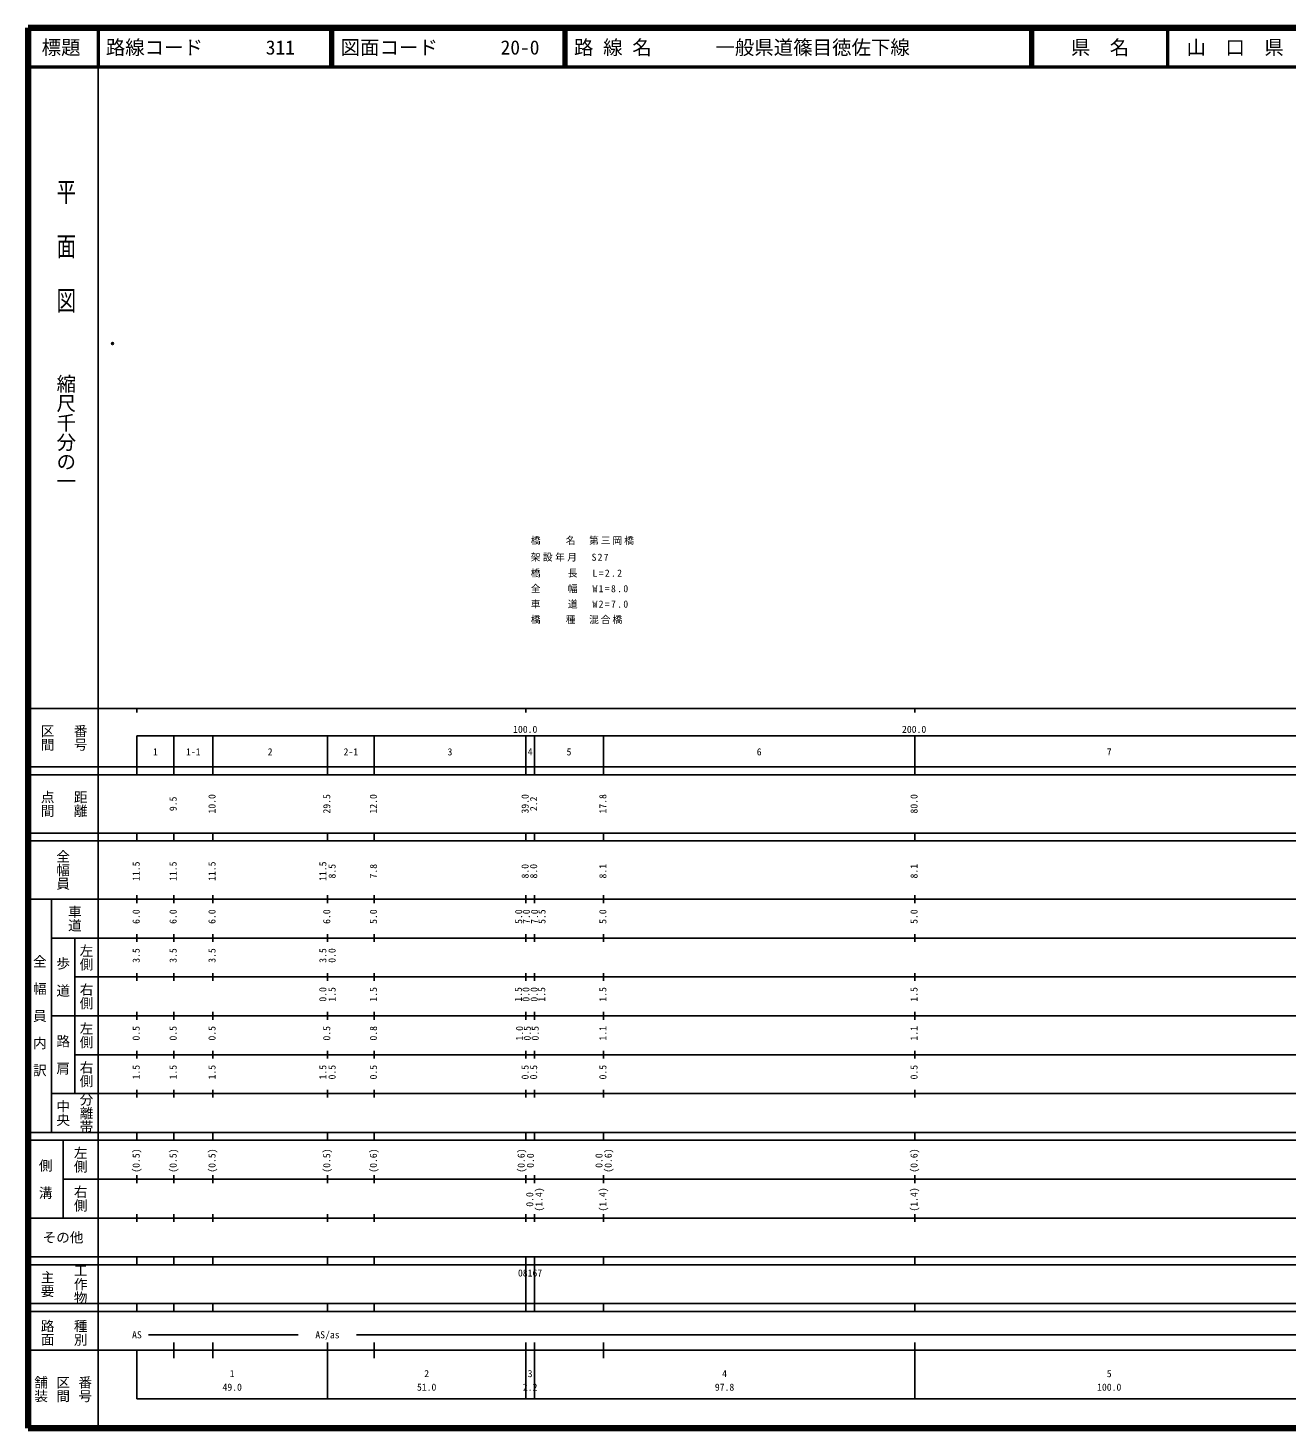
# Model space of a CAD drawing. Units: millimetres on the paper. Extents: x 40 to 680, y 20 to 380.
# Drawn here: x 40 to 363.7, y 20 to 380 of the extents above; entities that cross this region are included whole.
import ezdxf
from ezdxf.enums import TextEntityAlignment as Align

# ---------------------------------------------------------------- set-up
doc = ezdxf.new("R2010")
doc.units = ezdxf.units.MM
doc.header["$PDMODE"] = 32
doc.header["$PDSIZE"] = 0.5
for name, color, linetype in [('M-OTRS', 6, 'Continuous'), ('M-STR-HTXT', 7, 'Continuous'), ('M-TTL-TXT', 7, 'Continuous')]:
    doc.layers.add(name, color=color, linetype=linetype)
for name, color, linetype, lineweight in [('M-TTL', 2, 'Continuous', 140), ('M-TTL-BAND', 7, 'Continuous', 25), ('M-TTL-LINE', 7, 'Continuous', 50)]:
    doc.layers.add(name, color=color, linetype=linetype, lineweight=lineweight)
doc.styles.add('@ＭＳ ゴシック', font='')
doc.styles.add('ＭＳ ゴシック', font='')
doc.styles.get('@ＭＳ ゴシック').set_extended_font_data('@MS Gothic')
doc.styles.get('ＭＳ ゴシック').set_extended_font_data('MS Gothic')

msp = doc.modelspace()

# ---------------------------------------------------------------- linework, layer by layer
at = {"layer": 'M-OTRS'}
msp.add_point((61.733, 298.852), dxfattribs=at)
at = {"layer": 'M-TTL'}
for p, q in [((40, 380), (40, 20)), ((680, 380), (40, 380)), ((40, 20), (680, 20))]:
    msp.add_line(p, q, dxfattribs=at)
at = {"layer": 'M-TTL-BAND'}
for p, q in [((58, 370), (58, 20)), ((40, 205), (579, 205)), ((68, 205), (68, 204)), ((168, 205), (168, 204)), ((268, 205), (268, 204)), ((68, 198), (579, 198)), ((68, 198), (68, 188)), ((77.5, 188), (77.5, 198)), ((87.5, 188), (87.5, 198)), ((117, 188), (117, 198)), ((129, 188), (129, 198)), ((168, 188), (168, 198)), ((170.2, 188), (170.2, 198)), ((188, 188), (188, 198)), ((268, 188), (268, 198)), ((40, 190), (579, 190)), ((40, 188), (579, 188)), ((40, 173), (579, 173)), ((68, 171), (68, 173)), ((77.5, 171), (77.5, 173)), ((87.5, 171), (87.5, 173)), ((117, 171), (117, 173)), ((129, 171), (129, 173)), ((168, 171), (168, 173)), ((170.2, 171), (170.2, 173)), ((188, 171), (188, 173)), ((268, 171), (268, 173)), ((40, 171), (579, 171)), ((40, 156), (579, 156)), ((46, 96), (46, 156)), ((68, 155), (68, 157)), ((77.5, 155), (77.5, 157)), ((87.5, 155), (87.5, 157)), ((117, 155), (117, 157)), ((129, 155), (129, 157)), ((168, 155), (168, 157)), ((170.2, 155), (170.2, 157)), ((188, 155), (188, 157)), ((268, 155), (268, 157)), ((46, 146), (579, 146)), ((52, 146), (52, 106)), ((68, 145), (68, 147)), ((77.5, 145), (77.5, 147)), ((87.5, 145), (87.5, 147)), ((117, 145), (117, 147)), ((129, 145), (129, 147)), ((168, 145), (168, 147)), ((170.2, 145), (170.2, 147)), ((188, 145), (188, 147)), ((268, 145), (268, 147)), ((68, 135), (68, 137)), ((77.5, 135), (77.5, 137)), ((87.5, 135), (87.5, 137)), ((117, 135), (117, 137)), ((129, 135), (129, 137)), ((168, 135), (168, 137)), ((170.2, 135), (170.2, 137)), ((188, 135), (188, 137)), ((268, 135), (268, 137)), ((52, 136), (579, 136)), ((46, 126), (579, 126)), ((68, 125), (68, 127)), ((77.5, 125), (77.5, 127)), ((87.5, 125), (87.5, 127)), ((117, 125), (117, 127)), ((129, 125), (129, 127)), ((168, 125), (168, 127)), ((170.2, 125), (170.2, 127)), ((188, 125), (188, 127)), ((268, 125), (268, 127)), ((52, 116), (579, 116)), ((68, 115), (68, 117)), ((77.5, 115), (77.5, 117)), ((87.5, 115), (87.5, 117)), ((117, 115), (117, 117)), ((129, 115), (129, 117)), ((168, 115), (168, 117)), ((170.2, 115), (170.2, 117)), ((188, 115), (188, 117)), ((268, 115), (268, 117)), ((46, 106), (579, 106)), ((68, 105), (68, 107)), ((77.5, 105), (77.5, 107)), ((87.5, 105), (87.5, 107)), ((117, 105), (117, 107)), ((129, 105), (129, 107)), ((168, 105), (168, 107)), ((170.2, 105), (170.2, 107)), ((188, 105), (188, 107)), ((268, 105), (268, 107)), ((40, 96), (579, 96)), ((40, 94), (579, 94)), ((49, 94), (49, 74)), ((68, 94), (68, 96)), ((77.5, 94), (77.5, 96)), ((87.5, 94), (87.5, 96)), ((117, 94), (117, 96)), ((129, 94), (129, 96)), ((168, 94), (168, 96)), ((170.2, 94), (170.2, 96)), ((188, 94), (188, 96)), ((268, 94), (268, 96)), ((49, 84), (579, 84)), ((68, 83), (68, 85)), ((77.5, 83), (77.5, 85)), ((87.5, 83), (87.5, 85)), ((117, 83), (117, 85)), ((129, 83), (129, 85)), ((168, 83), (168, 85)), ((170.2, 83), (170.2, 85)), ((188, 83), (188, 85)), ((268, 83), (268, 85)), ((40, 74), (579, 74)), ((68, 73), (68, 75)), ((77.5, 73), (77.5, 75)), ((87.5, 73), (87.5, 75)), ((117, 73), (117, 75)), ((129, 73), (129, 75)), ((168, 73), (168, 75)), ((170.2, 73), (170.2, 75)), ((188, 73), (188, 75)), ((268, 73), (268, 75)), ((40, 64), (579, 64)), ((40, 62), (579, 62)), ((68, 62), (68, 64)), ((77.5, 62), (77.5, 64)), ((87.5, 62), (87.5, 64)), ((117, 62), (117, 64)), ((129, 62), (129, 64)), ((168, 62), (168, 64)), ((168, 52), (168, 62)), ((170.2, 62), (170.2, 64)), ((170.2, 52), (170.2, 62)), ((188, 62), (188, 64)), ((268, 62), (268, 64)), ((40, 52), (579, 52)), ((68, 50), (68, 52)), ((77.5, 50), (77.5, 52)), ((87.5, 50), (87.5, 52)), ((117, 50), (117, 52)), ((129, 50), (129, 52)), ((168, 50), (168, 52)), ((170.2, 50), (170.2, 52)), ((188, 50), (188, 52)), ((268, 50), (268, 52)), ((40, 50), (579, 50)), ((71, 44), (109.5, 44)), ((124.5, 44), (565, 44)), ((40, 40), (579, 40)), ((68, 40), (68, 27.5)), ((77.5, 38), (77.5, 42)), ((87.5, 38), (87.5, 42)), ((117, 27.5), (117, 42)), ((129, 38), (129, 42)), ((168, 27.5), (168, 42)), ((170.2, 27.5), (170.2, 42)), ((188, 38), (188, 42)), ((268, 27.5), (268, 42)), ((68, 27.5), (579, 27.5))]:
    msp.add_line(p, q, dxfattribs=at)
at = {"layer": 'M-TTL-LINE'}
for p, q in [((58, 380), (58, 370)), ((117.75, 380), (117.75, 370)), ((118.25, 380), (118.25, 370)), ((177.75, 380), (177.75, 370)), ((178.25, 380), (178.25, 370)), ((297.75, 380), (297.75, 370)), ((298.25, 380), (298.25, 370)), ((333, 380), (333, 370)), ((40, 370), (680, 370))]:
    msp.add_line(p, q, dxfattribs=at)

# ---------------------------------------------------------------- texts
at = {"layer": 'M-STR-HTXT', "char_height": 1.833, "attachment_point": 7, "style": 'ＭＳ ゴシック'}
for s, insert in [('\\T1.2;橋\u3000\u3000名\u3000第三岡橋', (169.272, 247.087)), ('\\T1.25;架設年月\u3000S27', (169.272, 242.791)), ('\\T1.27;橋\u3000\u3000長\u3000L=2.2', (169.272, 238.693)), ('\\T1.27;全\u3000\u3000幅\u3000W1=8.0', (169.272, 234.713)), ('\\T1.27;車\u3000\u3000道\u3000W2=7.0', (169.272, 230.733)), ('\\T1.2;橋\u3000\u3000種\u3000混合橋', (169.272, 226.753))]:
    msp.add_mtext(s, dxfattribs=dict(at, insert=insert))
at = {"layer": 'M-TTL-BAND', "style": '@ＭＳ ゴシック', "width": 1.4}
msp.add_text('平  面  図', height=3.666, rotation=270, dxfattribs=at).set_placement((49.777, 306.475), align=Align.MIDDLE_RIGHT)
at = {"layer": 'M-TTL-BAND', "style": '@ＭＳ ゴシック'}
msp.add_text('縮尺千分の一', height=3.666, rotation=270, dxfattribs=at).set_placement((49.777, 261.03), align=Align.MIDDLE_RIGHT)
for s, p in [('区間', (45, 197.5)), ('番号', (53.5, 197.5)), ('点間', (45, 180.5)), ('距離', (53.5, 180.5)), ('全幅員', (49, 163.5)), ('車道', (52, 151)), ('左側', (55, 141)), ('全\u3000幅\u3000員\u3000内\u3000訳', (43, 126)), ('歩\u3000道', (49, 136)), ('右側', (55, 131)), ('左側', (55, 121)), ('路\u3000肩', (49, 116)), ('右側', (55, 111)), ('分離帯', (55, 101)), ('中央', (49, 101)), ('左側', (53.5, 89)), ('側\u3000溝', (44.5, 84)), ('右側', (53.5, 79)), ('工作物', (53.5, 57)), ('主要', (45, 57)), ('路面', (45, 44.5)), ('種別', (53.5, 44.5)), ('舗装', (43.333, 30)), ('区間', (49, 30)), ('番号', (54.667, 30))]:
    msp.add_text(s, height=2.566, rotation=270, dxfattribs=at).set_placement(p, align=Align.MIDDLE_CENTER)
at = {"layer": 'M-TTL-BAND', "style": 'ＭＳ ゴシック'}
for s, p in [('100.0', (167.844, 198.195)), ('200.0', (267.844, 198.195)), ('1', (72.75, 192.405)), ('1-1', (82.5, 192.405)), ('2', (102.25, 192.405)), ('2-1', (123, 192.405)), ('3', (148.5, 192.405)), ('4', (169.1, 192.405)), ('5', (179.1, 192.405)), ('6', (228, 192.405)), ('7', (318, 192.405)), ('AS', (68, 42.5)), ('AS/as', (117, 42.5)), ('1', (92.5, 32.523)), ('2', (142.5, 32.523)), ('3', (169.1, 32.523)), ('4', (219.1, 32.523)), ('5', (318, 32.523)), ('49.0', (92.5, 29.033)), ('51.0', (142.5, 29.033)), ('2.2', (169.1, 29.033)), ('97.8', (219.1, 29.033)), ('100.0', (318, 29.033))]:
    msp.add_text(s, height=1.833, dxfattribs=at).set_placement(p, align=Align.BOTTOM_CENTER)
for s, p in [('9.5', (78.763, 180.5)), ('10.0', (88.763, 180.5)), ('29.5', (118.263, 180.5)), ('12.0', (130.263, 180.5)), ('39.0', (169.263, 180.5)), ('2.2', (171.463, 180.5)), ('17.8', (189.263, 180.5)), ('80.0', (269.263, 180.5)), ('11.5', (69.263, 163.174)), ('11.5', (78.763, 163.174)), ('11.5', (88.763, 163.174)), ('11.5', (117.263, 163.174)), ('8.5', (119.633, 163.174)), ('7.8', (130.263, 163.174)), ('8.0', (169.263, 163.174)), ('8.0', (171.463, 163.174)), ('8.1', (189.263, 163.174)), ('8.1', (269.263, 163.174)), ('6.0', (69.263, 151.5)), ('6.0', (78.763, 151.5)), ('6.0', (88.763, 151.5)), ('6.0', (118.263, 151.5)), ('5.0', (130.263, 151.5)), ('5.0', (167.613, 151.5)), ('7.0', (169.584, 151.5)), ('7.0', (171.692, 151.5)), ('5.5', (173.608, 151.5)), ('5.0', (189.263, 151.5)), ('5.0', (269.263, 151.5)), ('3.5', (69.263, 141.5)), ('3.5', (78.763, 141.5)), ('3.5', (88.763, 141.5)), ('3.5', (117.263, 141.5)), ('0.0', (119.633, 141.5)), ('0.0', (117.263, 131.5)), ('1.5', (119.633, 131.5)), ('1.5', (130.263, 131.5)), ('1.5', (167.533, 131.5)), ('0.0', (169.486, 131.5)), ('0.0', (171.598, 131.5)), ('1.5', (173.538, 131.5)), ('1.5', (189.263, 131.5)), ('1.5', (269.263, 131.5)), ('0.5', (69.263, 121.5)), ('0.5', (78.763, 121.5)), ('0.5', (88.763, 121.5)), ('0.5', (118.263, 121.5)), ('0.8', (130.263, 121.5)), ('1.0', (167.842, 121.5)), ('0.5', (169.822, 121.5)), ('0.5', (171.859, 121.5)), ('1.1', (189.263, 121.5)), ('1.1', (269.263, 121.5)), ('1.5', (69.263, 111.5)), ('1.5', (78.763, 111.5)), ('1.5', (88.763, 111.5)), ('1.5', (117.263, 111.5)), ('0.5', (119.633, 111.5)), ('0.5', (130.263, 111.5)), ('0.5', (169.263, 111.5)), ('0.5', (171.463, 111.5)), ('0.5', (189.263, 111.5)), ('0.5', (269.263, 111.5)), ('(0.5)', (69.263, 88.764)), ('(0.5)', (78.763, 88.764)), ('(0.5)', (88.763, 88.764)), ('(0.5)', (118.263, 88.764)), ('(0.6)', (130.263, 88.764)), ('(0.6)', (168.263, 88.764)), ('0.0', (170.633, 88.764)), ('0.0', (188.263, 88.764)), ('(0.6)', (190.633, 88.764)), ('(0.6)', (269.263, 88.764)), ('0.0', (170.463, 78.764)), ('(1.4)', (172.833, 78.764)), ('(1.4)', (189.263, 78.764)), ('(1.4)', (269.263, 78.764))]:
    msp.add_text(s, height=1.833, rotation=90, dxfattribs=at).set_placement(p, align=Align.BOTTOM_CENTER)
msp.add_text('その他', height=2.566, dxfattribs=at).set_placement((49, 69), align=Align.MIDDLE_CENTER)
msp.add_text('08167', height=1.833, dxfattribs=at).set_placement((165.975, 58.405), align=Align.BOTTOM_LEFT)
at = {"layer": 'M-TTL-TXT', "style": 'ＭＳ ゴシック'}
for s, p in [('標題', (48.5, 375)), ('県\u3000名', (315.625, 375)), ('山\u3000口\u3000県', (350.375, 375))]:
    msp.add_text(s, height=3.666, dxfattribs=at).set_placement(p, align=Align.MIDDLE_CENTER)
for s, p in [('路線コード', (60, 375)), ('311', (101.142, 375)), ('図面コード', (120.38, 375)), ('20-0', (161.521, 375)), ('路 線 名', (180.38, 375)), ('一般県道篠目徳佐下線', (216.734, 375))]:
    msp.add_text(s, height=3.666, dxfattribs=at).set_placement(p, align=Align.MIDDLE_LEFT)

doc.saveas('drawing.dxf')
